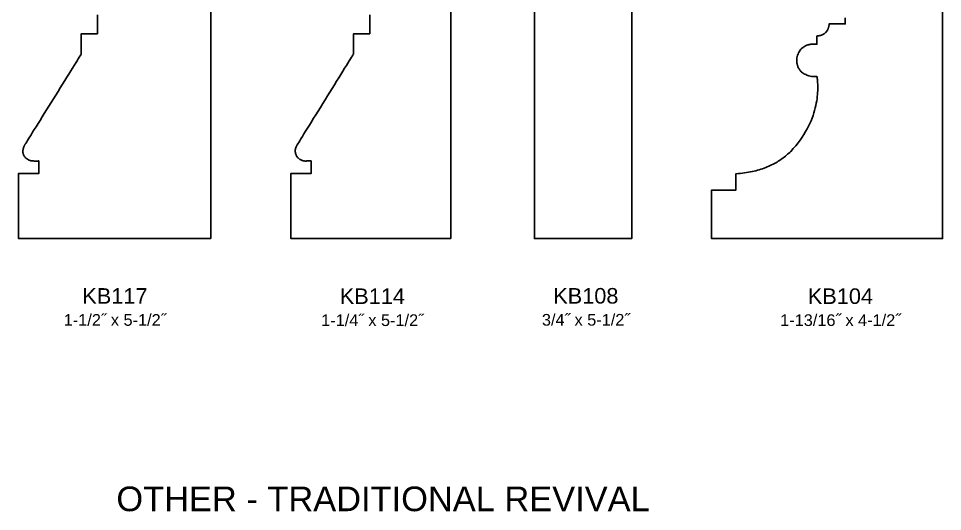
# Model space of a CAD drawing. Extents: x -7.6 to 46.7, y -17.5 to 21.1.
# Drawn here: x 6.46 to 13.59, y 3.27 to 7.07 of the extents above; entities that cross this region are included whole.
import ezdxf

# ---------------------------------------------------------------- set-up
doc = ezdxf.new("R2010")
doc.units = 0
doc.header["$MEASUREMENT"] = 0

# ---------------------------------------------------------------- blocks, each defined once
blk = doc.blocks.new('KB117')
at = {"flags": 128}
blk.add_lwpolyline([(-0.8749, 1.7259), (-0.8749, 1.683), (-0.8749, 1.6468), (-0.8749, 1.6178), (-0.8749, 1.5964), (-0.8749, 1.5832), (-0.8749, 1.5786), (-0.8752, 1.5786), (-0.8761, 1.5786), (-0.8774, 1.5786), (-0.8792, 1.5786), (-0.8815, 1.5786), (-0.8842, 1.5786), (-0.8873, 1.5786), (-0.8907, 1.5786), (-0.8945, 1.5786), (-0.8985, 1.5786), (-0.9028, 1.5786), (-0.9074, 1.5786), (-0.9121, 1.5786), (-0.917, 1.5786), (-0.922, 1.5786), (-0.9271, 1.5786), (-0.9322, 1.5786), (-0.9374, 1.5786), (-0.9426, 1.5786), (-0.9478, 1.5786), (-0.9529, 1.5786), (-0.9579, 1.5786), (-0.9628, 1.5786), (-0.9675, 1.5786), (-0.9721, 1.5786), (-0.9764, 1.5786), (-0.9804, 1.5786), (-0.9842, 1.5786), (-0.9876, 1.5786), (-0.9907, 1.5786), (-0.9934, 1.5786), (-0.9957, 1.5786), (-0.9975, 1.5786), (-0.9988, 1.5786), (-0.9997, 1.5786), (-0.9999, 1.5786), (-0.9999, 1.5783), (-0.9999, 1.5772), (-0.9999, 1.5756), (-0.9999, 1.5733), (-0.9999, 1.5704), (-0.9999, 1.5671), (-0.9999, 1.5632), (-0.9999, 1.5589), (-0.9999, 1.5542), (-0.9999, 1.5492), (-0.9999, 1.5438), (-0.9999, 1.5381), (-0.9999, 1.5322), (-0.9999, 1.5261), (-0.9999, 1.5199), (-0.9999, 1.5135), (-0.9999, 1.507), (-0.9999, 1.5005), (-0.9999, 1.494), (-0.9999, 1.4876), (-0.9999, 1.4812), (-0.9999, 1.4749), (-0.9999, 1.4688), (-0.9999, 1.4629), (-0.9999, 1.4573), (-0.9999, 1.4519), (-0.9999, 1.4468), (-0.9999, 1.4421), (-0.9999, 1.4378), (-0.9999, 1.434), (-0.9999, 1.4306), (-0.9999, 1.4278), (-0.9999, 1.4255), (-0.9999, 1.4238), (-0.9999, 1.4228), (-0.9999, 1.4224), (-1.0009, 1.4208), (-1.0038, 1.4163), (-1.0084, 1.4088), (-1.0146, 1.3987), (-1.0224, 1.3862), (-1.0317, 1.3713), (-1.0422, 1.3543), (-1.054, 1.3353), (-1.0669, 1.3145), (-1.0807, 1.2922), (-1.0955, 1.2684), (-1.111, 1.2434), (-1.1272, 1.2174), (-1.1439, 1.1904), (-1.1611, 1.1627), (-1.1786, 1.1345), (-1.1963, 1.106), (-1.2141, 1.0773), (-1.232, 1.0485), (-1.2497, 1.02), (-1.2672, 0.9918), (-1.2843, 0.9641), (-1.3011, 0.9371), (-1.3172, 0.9111), (-1.3328, 0.8861), (-1.3475, 0.8623), (-1.3614, 0.84), (-1.3742, 0.8192), (-1.386, 0.8003), (-1.3966, 0.7832), (-1.4058, 0.7684), (-1.4136, 0.7558), (-1.4199, 0.7457), (-1.4245, 0.7383), (-1.4273, 0.7337), (-1.4283, 0.7321), (-1.4294, 0.7309), (-1.4306, 0.7294), (-1.4319, 0.7276), (-1.4333, 0.7255), (-1.4348, 0.7232), (-1.4363, 0.7206), (-1.4378, 0.7178), (-1.4393, 0.7147), (-1.4408, 0.7115), (-1.4422, 0.708), (-1.4436, 0.7044), (-1.4449, 0.7006), (-1.446, 0.6967), (-1.4471, 0.6926), (-1.4479, 0.6884), (-1.4486, 0.6841), (-1.4491, 0.6798), (-1.4494, 0.6753), (-1.4495, 0.6708), (-1.4493, 0.6663), (-1.4488, 0.6618), (-1.448, 0.6572), (-1.4469, 0.6526), (-1.4454, 0.6481), (-1.4436, 0.6436), (-1.4414, 0.6392), (-1.4388, 0.6348), (-1.4357, 0.6305), (-1.4322, 0.6263), (-1.4283, 0.6222), (-1.4238, 0.6182), (-1.4188, 0.6144), (-1.4133, 0.6107), (-1.4073, 0.6072), (-1.4006, 0.6039), (-1.3934, 0.6008), (-1.3919, 0.6003), (-1.3904, 0.6), (-1.3887, 0.5996), (-1.3868, 0.5993), (-1.3849, 0.599), (-1.3829, 0.5987), (-1.3807, 0.5985), (-1.3785, 0.5982), (-1.3762, 0.5981), (-1.3739, 0.5979), (-1.3715, 0.5977), (-1.369, 0.5976), (-1.3666, 0.5975), (-1.3641, 0.5974), (-1.3616, 0.5973), (-1.3591, 0.5973), (-1.3567, 0.5972), (-1.3542, 0.5972), (-1.3518, 0.5972), (-1.3495, 0.5972), (-1.3472, 0.5972), (-1.345, 0.5972), (-1.3428, 0.5972), (-1.3408, 0.5972), (-1.3389, 0.5973), (-1.337, 0.5973), (-1.3353, 0.5973), (-1.3337, 0.5974), (-1.3323, 0.5974), (-1.331, 0.5975), (-1.3299, 0.5975), (-1.329, 0.5975), (-1.3282, 0.5976), (-1.3277, 0.5976), (-1.3274, 0.5976), (-1.3273, 0.5976), (-1.3273, 0.5974), (-1.3273, 0.5967), (-1.3273, 0.5957), (-1.3273, 0.5942), (-1.3273, 0.5925), (-1.3273, 0.5904), (-1.3273, 0.588), (-1.3273, 0.5853), (-1.3273, 0.5823), (-1.3273, 0.5792), (-1.3273, 0.5758), (-1.3273, 0.5723), (-1.3273, 0.5686), (-1.3273, 0.5648), (-1.3273, 0.5609), (-1.3273, 0.5569), (-1.3273, 0.5528), (-1.3273, 0.5488), (-1.3273, 0.5447), (-1.3273, 0.5407), (-1.3273, 0.5367), (-1.3273, 0.5328), (-1.3273, 0.529), (-1.3273, 0.5253), (-1.3273, 0.5217), (-1.3273, 0.5184), (-1.3273, 0.5152), (-1.3273, 0.5123), (-1.3273, 0.5096), (-1.3273, 0.5072), (-1.3273, 0.5051), (-1.3273, 0.5033), (-1.3273, 0.5019), (-1.3273, 0.5008), (-1.3273, 0.5002), (-1.3273, 0.5), (-1.3276, 0.5), (-1.3287, 0.5), (-1.3303, 0.5), (-1.3326, 0.5), (-1.3355, 0.5), (-1.3388, 0.5), (-1.3427, 0.5), (-1.347, 0.5), (-1.3517, 0.5), (-1.3567, 0.5), (-1.3621, 0.5), (-1.3678, 0.5), (-1.3737, 0.5), (-1.3798, 0.5), (-1.386, 0.5), (-1.3924, 0.5), (-1.3989, 0.5), (-1.4054, 0.5), (-1.4119, 0.5), (-1.4183, 0.5), (-1.4247, 0.5), (-1.431, 0.5), (-1.4371, 0.5), (-1.443, 0.5), (-1.4486, 0.5), (-1.454, 0.5), (-1.4591, 0.5), (-1.4638, 0.5), (-1.4681, 0.5), (-1.4719, 0.5), (-1.4753, 0.5), (-1.4781, 0.5), (-1.4804, 0.5), (-1.4821, 0.5), (-1.4831, 0.5), (-1.4835, 0.5), (-1.4835, 0.4988), (-1.4835, 0.4955), (-1.4835, 0.4901), (-1.4835, 0.4828), (-1.4835, 0.4737), (-1.4835, 0.4629), (-1.4835, 0.4506), (-1.4835, 0.4369), (-1.4835, 0.4219), (-1.4835, 0.4057), (-1.4835, 0.3885), (-1.4835, 0.3704), (-1.4835, 0.3515), (-1.4835, 0.3319), (-1.4835, 0.3119), (-1.4835, 0.2915), (-1.4835, 0.2708), (-1.4835, 0.25), (-1.4835, 0.2292), (-1.4835, 0.2085), (-1.4835, 0.1881), (-1.4835, 0.168), (-1.4835, 0.1485), (-1.4835, 0.1296), (-1.4835, 0.1115), (-1.4835, 0.0943), (-1.4835, 0.0781), (-1.4835, 0.0631), (-1.4835, 0.0494), (-1.4835, 0.037), (-1.4835, 0.0263), (-1.4835, 0.0171), (-1.4835, 0.0098), (-1.4835, 0.0045), (-1.4835, 0.0011), (-1.4835, 0), (-1.4801, 0), (-1.4703, 0), (-1.4543, 0), (-1.4326, 0), (-1.4056, 0), (-1.3736, 0), (-1.337, 0), (-1.2963, 0), (-1.2517, 0), (-1.2037, 0), (-1.1526, 0), (-1.0989, 0), (-1.0429, 0), (-0.9849, 0), (-0.9255, 0), (-0.8649, 0), (-0.8035, 0), (-0.7417, 0), (-0.68, 0), (-0.6186, 0), (-0.558, 0), (-0.4986, 0), (-0.4406, 0), (-0.3846, 0), (-0.3309, 0), (-0.2798, 0), (-0.2318, 0), (-0.1872, 0), (-0.1465, 0), (-0.1099, 0), (-0.0779, 0), (-0.0509, 0), (-0.0292, 0), (-0.0132, 0), (-0.0034, 0), (0, 0), (0, 0.0125), (0, 0.049), (0, 0.1082), (0, 0.1886), (0, 0.2888), (0, 0.4073), (0, 0.5429), (0, 0.694), (0, 0.8592), (0, 1.0372), (0, 1.2265), (0, 1.4257), (0, 1.6334), (0, 1.8481)], dxfattribs=at)
blk = doc.blocks.new('KB114')
at = {"flags": 128}
blk.add_lwpolyline([(0, 1.7835), (0, 1.5763), (0, 1.3759), (0, 1.1836), (0, 1.001), (0, 0.8292), (0, 0.6697), (0, 0.5239), (0, 0.3931), (0, 0.2787), (0, 0.182), (0, 0.1044), (0, 0.0473), (0, 0), (-0.0028, 0), (-0.011, 0), (-0.0243, 0), (-0.0423, 0), (-0.0648, 0), (-0.0914, 0), (-0.1218, 0), (-0.1557, 0), (-0.1927, 0), (-0.2327, 0), (-0.2751, 0), (-0.3198, 0), (-0.3664, 0), (-0.4146, 0), (-0.464, 0), (-0.5144, 0), (-0.5654, 0), (-0.6168, 0), (-0.6681, 0), (-0.7191, 0), (-0.7695, 0), (-0.819, 0), (-0.8671, 0), (-0.9137, 0), (-0.9584, 0), (-1.0009, 0), (-1.0408, 0), (-1.0778, 0), (-1.1117, 0), (-1.1421, 0), (-1.1687, 0), (-1.1912, 0), (-1.2092, 0), (-1.2225, 0), (-1.2307, 0), (-1.2335, 0), (-1.2335, 0.0011), (-1.2335, 0.0045), (-1.2335, 0.0098), (-1.2335, 0.0171), (-1.2335, 0.0263), (-1.2335, 0.037), (-1.2335, 0.0494), (-1.2335, 0.0631), (-1.2335, 0.0781), (-1.2335, 0.0943), (-1.2335, 0.1115), (-1.2335, 0.1296), (-1.2335, 0.1485), (-1.2335, 0.168), (-1.2335, 0.1881), (-1.2335, 0.2085), (-1.2335, 0.2292), (-1.2335, 0.25), (-1.2335, 0.2708), (-1.2335, 0.2915), (-1.2335, 0.3119), (-1.2335, 0.3319), (-1.2335, 0.3515), (-1.2335, 0.3704), (-1.2335, 0.3885), (-1.2335, 0.4057), (-1.2335, 0.4219), (-1.2335, 0.4369), (-1.2335, 0.4506), (-1.2335, 0.4629), (-1.2335, 0.4737), (-1.2335, 0.4828), (-1.2335, 0.4901), (-1.2335, 0.4955), (-1.2335, 0.4988), (-1.2335, 0.5), (-1.2332, 0.5), (-1.2321, 0.5), (-1.2304, 0.5), (-1.2281, 0.5), (-1.2253, 0.5), (-1.2219, 0.5), (-1.2181, 0.5), (-1.2138, 0.5), (-1.2091, 0.5), (-1.204, 0.5), (-1.1987, 0.5), (-1.193, 0.5), (-1.1871, 0.5), (-1.181, 0.5), (-1.1747, 0.5), (-1.1683, 0.5), (-1.1619, 0.5), (-1.1554, 0.5), (-1.1489, 0.5), (-1.1424, 0.5), (-1.136, 0.5), (-1.1298, 0.5), (-1.1237, 0.5), (-1.1178, 0.5), (-1.1121, 0.5), (-1.1067, 0.5), (-1.1017, 0.5), (-1.097, 0.5), (-1.0927, 0.5), (-1.0888, 0.5), (-1.0855, 0.5), (-1.0826, 0.5), (-1.0803, 0.5), (-1.0787, 0.5), (-1.0776, 0.5), (-1.0773, 0.5), (-1.0773, 0.5002), (-1.0773, 0.5008), (-1.0773, 0.5019), (-1.0773, 0.5033), (-1.0773, 0.5051), (-1.0773, 0.5072), (-1.0773, 0.5096), (-1.0773, 0.5123), (-1.0773, 0.5152), (-1.0773, 0.5184), (-1.0773, 0.5217), (-1.0773, 0.5253), (-1.0773, 0.529), (-1.0773, 0.5328), (-1.0773, 0.5367), (-1.0773, 0.5407), (-1.0773, 0.5447), (-1.0773, 0.5488), (-1.0773, 0.5528), (-1.0773, 0.5569), (-1.0773, 0.5609), (-1.0773, 0.5648), (-1.0773, 0.5686), (-1.0773, 0.5723), (-1.0773, 0.5758), (-1.0773, 0.5792), (-1.0773, 0.5823), (-1.0773, 0.5853), (-1.0773, 0.5879), (-1.0773, 0.5903), (-1.0773, 0.5924), (-1.0773, 0.5942), (-1.0773, 0.5957), (-1.0773, 0.5967), (-1.0773, 0.5974), (-1.0773, 0.5976), (-1.0773, 0.5976), (-1.0776, 0.5976), (-1.0779, 0.5976), (-1.0784, 0.5976), (-1.079, 0.5976), (-1.0797, 0.5976), (-1.0805, 0.5976), (-1.0814, 0.5976), (-1.0824, 0.5976), (-1.0835, 0.5976), (-1.0846, 0.5976), (-1.0858, 0.5976), (-1.087, 0.5976), (-1.0883, 0.5976), (-1.0896, 0.5976), (-1.091, 0.5976), (-1.0923, 0.5976), (-1.0937, 0.5975), (-1.0951, 0.5975), (-1.0964, 0.5975), (-1.0978, 0.5975), (-1.0991, 0.5975), (-1.1004, 0.5975), (-1.1016, 0.5975), (-1.1028, 0.5975), (-1.1039, 0.5975), (-1.105, 0.5975), (-1.106, 0.5975), (-1.1069, 0.5975), (-1.1077, 0.5975), (-1.1084, 0.5975), (-1.109, 0.5975), (-1.1095, 0.5975), (-1.1098, 0.5975), (-1.1101, 0.5975), (-1.1101, 0.5975), (-1.1149, 0.5971), (-1.1196, 0.597), (-1.1243, 0.5971), (-1.1289, 0.5975), (-1.1336, 0.5982), (-1.1381, 0.5992), (-1.1426, 0.6004), (-1.147, 0.6019), (-1.1514, 0.6036), (-1.1556, 0.6055), (-1.1597, 0.6077), (-1.1636, 0.6101), (-1.1674, 0.6127), (-1.1711, 0.6156), (-1.1746, 0.6186), (-1.1779, 0.6218), (-1.1811, 0.6252), (-1.184, 0.6288), (-1.1867, 0.6326), (-1.1892, 0.6365), (-1.1914, 0.6406), (-1.1934, 0.6448), (-1.1951, 0.6492), (-1.1965, 0.6538), (-1.1977, 0.6585), (-1.1985, 0.6633), (-1.1991, 0.6682), (-1.1993, 0.6732), (-1.1992, 0.6784), (-1.1987, 0.6836), (-1.1978, 0.689), (-1.1966, 0.6944), (-1.195, 0.6999), (-1.193, 0.7055), (-1.1906, 0.7112), (-1.1878, 0.7169), (-1.1868, 0.7185), (-1.1839, 0.7232), (-1.1792, 0.7308), (-1.1728, 0.7411), (-1.1648, 0.7539), (-1.1553, 0.7691), (-1.1445, 0.7865), (-1.1325, 0.8059), (-1.1194, 0.8271), (-1.1052, 0.8499), (-1.0901, 0.8742), (-1.0743, 0.8998), (-1.0577, 0.9264), (-1.0406, 0.954), (-1.0231, 0.9823), (-1.0052, 1.0111), (-0.9871, 1.0403), (-0.9689, 1.0696), (-0.9506, 1.099), (-0.9325, 1.1282), (-0.9146, 1.157), (-0.8971, 1.1853), (-0.88, 1.2128), (-0.8635, 1.2395), (-0.8476, 1.265), (-0.8325, 1.2893), (-0.8184, 1.3122), (-0.8052, 1.3334), (-0.7932, 1.3527), (-0.7824, 1.3701), (-0.7729, 1.3853), (-0.765, 1.3982), (-0.7586, 1.4085), (-0.7539, 1.4161), (-0.7509, 1.4208), (-0.7499, 1.4224), (-0.7499, 1.4227), (-0.7499, 1.4238), (-0.7499, 1.4255), (-0.7499, 1.4277), (-0.7499, 1.4306), (-0.7499, 1.434), (-0.7499, 1.4378), (-0.7499, 1.4421), (-0.7499, 1.4468), (-0.7499, 1.4519), (-0.7499, 1.4572), (-0.7499, 1.4629), (-0.7499, 1.4688), (-0.7499, 1.4749), (-0.7499, 1.4812), (-0.7499, 1.4875), (-0.7499, 1.494), (-0.7499, 1.5005), (-0.7499, 1.507), (-0.7499, 1.5135), (-0.7499, 1.5199), (-0.7499, 1.5261), (-0.7499, 1.5322), (-0.7499, 1.5381), (-0.7499, 1.5438), (-0.7499, 1.5492), (-0.7499, 1.5542), (-0.7499, 1.5589), (-0.7499, 1.5632), (-0.7499, 1.5671), (-0.7499, 1.5704), (-0.7499, 1.5733), (-0.7499, 1.5756), (-0.7499, 1.5772), (-0.7499, 1.5783), (-0.7499, 1.5786), (-0.7497, 1.5786), (-0.7488, 1.5786), (-0.7475, 1.5786), (-0.7457, 1.5786), (-0.7434, 1.5786), (-0.7407, 1.5786), (-0.7376, 1.5786), (-0.7342, 1.5786), (-0.7304, 1.5786), (-0.7264, 1.5786), (-0.7221, 1.5786), (-0.7175, 1.5786), (-0.7128, 1.5786), (-0.7079, 1.5786), (-0.7029, 1.5786), (-0.6978, 1.5786), (-0.6926, 1.5786), (-0.6874, 1.5786), (-0.6822, 1.5786), (-0.6771, 1.5786), (-0.672, 1.5786), (-0.667, 1.5786), (-0.6621, 1.5786), (-0.6574, 1.5786), (-0.6528, 1.5786), (-0.6485, 1.5786), (-0.6445, 1.5786), (-0.6407, 1.5786), (-0.6373, 1.5786), (-0.6342, 1.5786), (-0.6315, 1.5786), (-0.6292, 1.5786), (-0.6274, 1.5786), (-0.6261, 1.5786), (-0.6252, 1.5786), (-0.6249, 1.5786), (-0.6249, 1.5832), (-0.6249, 1.5964), (-0.6249, 1.6178), (-0.6249, 1.6468), (-0.6249, 1.683), (-0.6249, 1.7259)], dxfattribs=at)
blk = doc.blocks.new('KB104')
at = {"flags": 128}
blk.add_lwpolyline([(-0.75, 1.7028), (-0.75, 1.6829), (-0.75, 1.6683), (-0.75, 1.6592), (-0.75, 1.6562), (-0.7502, 1.6562), (-0.7511, 1.6562), (-0.7524, 1.6562), (-0.7542, 1.6562), (-0.7565, 1.6562), (-0.7592, 1.6562), (-0.7623, 1.6562), (-0.7657, 1.6562), (-0.7695, 1.6562), (-0.7735, 1.6562), (-0.7778, 1.6562), (-0.7824, 1.6562), (-0.7871, 1.6562), (-0.792, 1.6562), (-0.797, 1.6562), (-0.8021, 1.6562), (-0.8073, 1.6562), (-0.8125, 1.6562), (-0.8177, 1.6562), (-0.8228, 1.6562), (-0.8279, 1.6562), (-0.8329, 1.6562), (-0.8378, 1.6562), (-0.8425, 1.6562), (-0.8471, 1.6562), (-0.8514, 1.6562), (-0.8554, 1.6562), (-0.8592, 1.6562), (-0.8626, 1.6562), (-0.8657, 1.6562), (-0.8684, 1.6562), (-0.8707, 1.6562), (-0.8725, 1.6562), (-0.8738, 1.6562), (-0.8747, 1.6562), (-0.8749, 1.6562), (-0.8749, 1.656), (-0.8749, 1.6554), (-0.875, 1.6544), (-0.875, 1.6532), (-0.8751, 1.6516), (-0.8752, 1.6497), (-0.8754, 1.6475), (-0.8757, 1.6451), (-0.876, 1.6425), (-0.8765, 1.6396), (-0.8771, 1.6366), (-0.8778, 1.6334), (-0.8787, 1.63), (-0.8797, 1.6266), (-0.8809, 1.623), (-0.8823, 1.6194), (-0.8839, 1.6156), (-0.8857, 1.6119), (-0.8877, 1.6081), (-0.89, 1.6044), (-0.8925, 1.6006), (-0.8952, 1.5969), (-0.8983, 1.5933), (-0.9016, 1.5898), (-0.9052, 1.5864), (-0.9091, 1.5831), (-0.9134, 1.58), (-0.918, 1.577), (-0.923, 1.5743), (-0.9283, 1.5718), (-0.934, 1.5695), (-0.9401, 1.5675), (-0.9466, 1.5657), (-0.9535, 1.5643), (-0.9609, 1.5632), (-0.9687, 1.5624), (-0.9687, 1.5623), (-0.9687, 1.5619), (-0.9687, 1.5612), (-0.9687, 1.5603), (-0.9687, 1.5591), (-0.9687, 1.5578), (-0.9687, 1.5562), (-0.9687, 1.5545), (-0.9687, 1.5527), (-0.9687, 1.5506), (-0.9687, 1.5485), (-0.9687, 1.5462), (-0.9687, 1.5439), (-0.9687, 1.5414), (-0.9687, 1.5389), (-0.9687, 1.5364), (-0.9687, 1.5338), (-0.9687, 1.5312), (-0.9687, 1.5286), (-0.9687, 1.526), (-0.9687, 1.5234), (-0.9687, 1.5209), (-0.9687, 1.5185), (-0.9687, 1.5161), (-0.9687, 1.5139), (-0.9687, 1.5117), (-0.9687, 1.5097), (-0.9687, 1.5078), (-0.9687, 1.5061), (-0.9687, 1.5045), (-0.9687, 1.5032), (-0.9687, 1.5021), (-0.9687, 1.5011), (-0.9687, 1.5005), (-0.9687, 1.5001), (-0.9687, 1.4999), (-0.969, 1.5), (-0.9699, 1.5001), (-0.9714, 1.5003), (-0.9734, 1.5005), (-0.9759, 1.5008), (-0.9789, 1.501), (-0.9823, 1.5012), (-0.9861, 1.5013), (-0.9903, 1.5013), (-0.9948, 1.5013), (-0.9997, 1.5011), (-1.0048, 1.5007), (-1.0101, 1.5002), (-1.0157, 1.4995), (-1.0214, 1.4985), (-1.0273, 1.4973), (-1.0332, 1.4958), (-1.0393, 1.494), (-1.0454, 1.4919), (-1.0515, 1.4894), (-1.0576, 1.4865), (-1.0637, 1.4833), (-1.0696, 1.4797), (-1.0755, 1.4756), (-1.0812, 1.471), (-1.0867, 1.4659), (-1.092, 1.4603), (-1.0971, 1.4542), (-1.1018, 1.4475), (-1.1063, 1.4403), (-1.1104, 1.4324), (-1.1141, 1.4239), (-1.1175, 1.4147), (-1.1203, 1.4048), (-1.1228, 1.3943), (-1.1247, 1.383), (-1.1247, 1.3821), (-1.1248, 1.3808), (-1.1248, 1.3791), (-1.1248, 1.3769), (-1.1248, 1.3744), (-1.1248, 1.3716), (-1.1246, 1.3684), (-1.1244, 1.365), (-1.124, 1.3612), (-1.1236, 1.3573), (-1.1229, 1.3531), (-1.1221, 1.3487), (-1.1211, 1.3441), (-1.1198, 1.3394), (-1.1184, 1.3346), (-1.1167, 1.3297), (-1.1147, 1.3247), (-1.1124, 1.3197), (-1.1098, 1.3146), (-1.1069, 1.3096), (-1.1037, 1.3045), (-1.1001, 1.2996), (-1.096, 1.2947), (-1.0916, 1.2899), (-1.0868, 1.2853), (-1.0815, 1.2808), (-1.0758, 1.2765), (-1.0695, 1.2724), (-1.0628, 1.2685), (-1.0555, 1.2649), (-1.0477, 1.2615), (-1.0394, 1.2585), (-1.0304, 1.2558), (-1.0209, 1.2535), (-1.0107, 1.2515), (-0.9999, 1.2499), (-0.9993, 1.2499), (-0.9986, 1.2498), (-0.9979, 1.2497), (-0.9971, 1.2497), (-0.9963, 1.2496), (-0.9955, 1.2496), (-0.9947, 1.2496), (-0.9939, 1.2496), (-0.993, 1.2496), (-0.9921, 1.2496), (-0.9912, 1.2496), (-0.9903, 1.2496), (-0.9894, 1.2496), (-0.9885, 1.2496), (-0.9875, 1.2496), (-0.9866, 1.2497), (-0.9856, 1.2497), (-0.9847, 1.2497), (-0.9837, 1.2498), (-0.9828, 1.2498), (-0.9818, 1.2498), (-0.9808, 1.2499), (-0.9799, 1.2499), (-0.979, 1.2499), (-0.978, 1.25), (-0.9771, 1.25), (-0.9762, 1.25), (-0.9753, 1.25), (-0.9744, 1.25), (-0.9735, 1.25), (-0.9726, 1.25), (-0.9718, 1.25), (-0.971, 1.25), (-0.9702, 1.25), (-0.9694, 1.25), (-0.9687, 1.2499), (-0.968, 1.2461), (-0.9672, 1.2413), (-0.9663, 1.2353), (-0.9654, 1.2284), (-0.9646, 1.2206), (-0.9637, 1.2118), (-0.963, 1.202), (-0.9624, 1.1915), (-0.962, 1.18), (-0.9618, 1.1678), (-0.9619, 1.1548), (-0.9623, 1.141), (-0.963, 1.1266), (-0.9641, 1.1115), (-0.9657, 1.0957), (-0.9677, 1.0793), (-0.9702, 1.0623), (-0.9733, 1.0448), (-0.977, 1.0268), (-0.9813, 1.0083), (-0.9863, 0.9893), (-0.992, 0.9699), (-0.9985, 0.9501), (-1.0058, 0.93), (-1.0139, 0.9096), (-1.0229, 0.8888), (-1.0329, 0.8678), (-1.0438, 0.8466), (-1.0557, 0.8252), (-1.0687, 0.8037), (-1.0827, 0.782), (-1.0979, 0.7602), (-1.1143, 0.7383), (-1.1319, 0.7164), (-1.1508, 0.6946), (-1.171, 0.6727), (-1.1789, 0.6652), (-1.1869, 0.6578), (-1.1951, 0.6505), (-1.2035, 0.6434), (-1.212, 0.6363), (-1.2207, 0.6294), (-1.2295, 0.6226), (-1.2385, 0.616), (-1.2478, 0.6095), (-1.2572, 0.6031), (-1.2668, 0.5969), (-1.2766, 0.5909), (-1.2866, 0.585), (-1.2969, 0.5793), (-1.3074, 0.5737), (-1.3181, 0.5683), (-1.3291, 0.563), (-1.3403, 0.5579), (-1.3518, 0.553), (-1.3636, 0.5483), (-1.3756, 0.5438), (-1.3879, 0.5394), (-1.4005, 0.5353), (-1.4134, 0.5313), (-1.4266, 0.5275), (-1.4401, 0.524), (-1.4539, 0.5206), (-1.4681, 0.5174), (-1.4825, 0.5145), (-1.4973, 0.5117), (-1.5125, 0.5092), (-1.528, 0.5069), (-1.5439, 0.5048), (-1.5601, 0.503), (-1.5767, 0.5014), (-1.5937, 0.5), (-1.5937, 0.4997), (-1.5937, 0.4989), (-1.5937, 0.4975), (-1.5937, 0.4957), (-1.5937, 0.4934), (-1.5937, 0.4907), (-1.5937, 0.4876), (-1.5937, 0.4842), (-1.5937, 0.4804), (-1.5937, 0.4764), (-1.5937, 0.4721), (-1.5937, 0.4676), (-1.5937, 0.4628), (-1.5937, 0.458), (-1.5937, 0.453), (-1.5937, 0.4478), (-1.5937, 0.4427), (-1.5937, 0.4375), (-1.5937, 0.4323), (-1.5937, 0.4271), (-1.5937, 0.422), (-1.5937, 0.417), (-1.5937, 0.4121), (-1.5937, 0.4074), (-1.5937, 0.4029), (-1.5937, 0.3985), (-1.5937, 0.3945), (-1.5937, 0.3907), (-1.5937, 0.3873), (-1.5937, 0.3842), (-1.5937, 0.3815), (-1.5937, 0.3793), (-1.5937, 0.3774), (-1.5937, 0.3761), (-1.5937, 0.3753), (-1.5937, 0.375), (-1.5941, 0.375), (-1.5953, 0.375), (-1.5973, 0.375), (-1.6001, 0.375), (-1.6035, 0.375), (-1.6075, 0.375), (-1.6122, 0.375), (-1.6173, 0.375), (-1.623, 0.375), (-1.629, 0.375), (-1.6355, 0.375), (-1.6423, 0.375), (-1.6493, 0.375), (-1.6567, 0.375), (-1.6642, 0.375), (-1.6718, 0.375), (-1.6796, 0.375), (-1.6874, 0.375), (-1.6952, 0.375), (-1.703, 0.375), (-1.7106, 0.375), (-1.7181, 0.375), (-1.7255, 0.375), (-1.7325, 0.375), (-1.7393, 0.375), (-1.7458, 0.375), (-1.7519, 0.375), (-1.7575, 0.375), (-1.7626, 0.375), (-1.7673, 0.375), (-1.7713, 0.375), (-1.7747, 0.375), (-1.7775, 0.375), (-1.7795, 0.375), (-1.7807, 0.375), (-1.7812, 0.375), (-1.7812, 0.3741), (-1.7812, 0.3716), (-1.7812, 0.3676), (-1.7812, 0.3621), (-1.7812, 0.3553), (-1.7812, 0.3472), (-1.7812, 0.338), (-1.7812, 0.3277), (-1.7812, 0.3164), (-1.7812, 0.3042), (-1.7812, 0.2913), (-1.7812, 0.2778), (-1.7812, 0.2636), (-1.7812, 0.249), (-1.7812, 0.2339), (-1.7812, 0.2186), (-1.7812, 0.2031), (-1.7812, 0.1875), (-1.7812, 0.1719), (-1.7812, 0.1564), (-1.7812, 0.141), (-1.7812, 0.126), (-1.7812, 0.1114), (-1.7812, 0.0972), (-1.7812, 0.0836), (-1.7812, 0.0707), (-1.7812, 0.0586), (-1.7812, 0.0473), (-1.7812, 0.037), (-1.7812, 0.0278), (-1.7812, 0.0197), (-1.7812, 0.0129), (-1.7812, 0.0074), (-1.7812, 0.0033), (-1.7812, 0.0009), (-1.7812, 0), (-1.7771, 0), (-1.7653, 0), (-1.7461, 0), (-1.7201, 0), (-1.6876, 0), (-1.6492, 0), (-1.6053, 0), (-1.5564, 0), (-1.5029, 0), (-1.4452, 0), (-1.3839, 0), (-1.3194, 0), (-1.2521, 0), (-1.1826, 0), (-1.1112, 0), (-1.0384, 0), (-0.9647, 0), (-0.8906, 0), (-0.8164, 0), (-0.7428, 0), (-0.67, 0), (-0.5986, 0), (-0.529, 0), (-0.4618, 0), (-0.3973, 0), (-0.336, 0), (-0.2783, 0), (-0.2248, 0), (-0.1758, 0), (-0.1319, 0), (-0.0935, 0), (-0.0611, 0), (-0.035, 0), (-0.0159, 0), (-0.004, 0), (0, 0), (0, 0.0102), (0, 0.0402), (0, 0.0887), (0, 0.1546), (0, 0.2367), (0, 0.3339), (0, 0.445), (0, 0.5689), (0, 0.7044), (0, 0.8503), (0, 1.0054), (0, 1.1687), (0, 1.339), (0, 1.515), (0, 1.6957), (0, 1.8799)], dxfattribs=at)
blk = doc.blocks.new('KB108')
at = {"flags": 128}
blk.add_lwpolyline([(-0.75, 1.8983), (-0.75, 1.696), (-0.75, 1.499), (-0.75, 1.3084), (-0.75, 1.1256), (-0.75, 0.9519), (-0.75, 0.7885), (-0.75, 0.6369), (-0.75, 0.4982), (-0.75, 0.3738), (-0.75, 0.265), (-0.75, 0.1731), (-0.75, 0.0993), (-0.75, 0.045), (-0.75, 0.0115), (-0.75, 0), (-0.7483, 0), (-0.7433, 0), (-0.7352, 0), (-0.7242, 0), (-0.7106, 0), (-0.6944, 0), (-0.6759, 0), (-0.6553, 0), (-0.6328, 0), (-0.6085, 0), (-0.5827, 0), (-0.5555, 0), (-0.5272, 0), (-0.4979, 0), (-0.4679, 0), (-0.4372, 0), (-0.4062, 0), (-0.375, 0), (-0.3438, 0), (-0.3127, 0), (-0.2821, 0), (-0.252, 0), (-0.2228, 0), (-0.1944, 0), (-0.1673, 0), (-0.1415, 0), (-0.1172, 0), (-0.0946, 0), (-0.074, 0), (-0.0556, 0), (-0.0394, 0), (-0.0257, 0), (-0.0148, 0), (-0.0067, 0), (-0.0017, 0), (0, 0), (0, 0.0125), (0, 0.0489), (0, 0.1079), (0, 0.1881), (0, 0.288), (0, 0.4062), (0, 0.5414), (0, 0.6921), (0, 0.8569), (0, 1.0344), (0, 1.2231), (0, 1.4218), (0, 1.6289), (0, 1.8431)], dxfattribs=at)

msp = doc.modelspace()

# ---------------------------------------------------------------- block references
at = {"linetype": 'Continuous'}
for name, p in [('KB117', (7.9465, 5.3767)), ('KB108', (11.1931, 5.3764)), ('KB104', (13.5903, 5.3753))]:
    msp.add_blockref(name, p, dxfattribs=at)
msp.add_blockref('KB114', (9.7971, 5.3769))

# ---------------------------------------------------------------- texts
at = {"linetype": 'Continuous', "lineweight": 0}
for s, insert, char_height, width, attachment_point in [('{\\fArial|b0|i0|c0|p34;KB117\\P\\H0.75x;1-1/2˝ x 5-1/2˝}', (7.2068, 4.9934), 0.12, 1.898896, 2), ('{\\fArial|b0|i0|c0|p34;KB114\\P\\H0.75x;1-1/4˝ x 5-1/2˝}', (9.1928, 4.9915), 0.12, 1.442946, 2), ('{\\fArial|b0|i0|c0|p34;KB108\\P\\H0.75x;3/4˝ x 5-1/2˝}', (10.8392, 4.9943), 0.12, 1.630079, 2), ('{\\fArial|b0|i0|c0|p34;KB104\\P\\H0.75x;1-13/16˝ x 4-1/2˝}', (12.8029, 4.9917), 0.12, 2.008428, 2), ('{\\fArial|b0|i0|c0|p34;\\H2.1111x;OTHER - TRADITIONAL REVIVAL}', (7.218, 3.4633), 0.09, 6.959582, 1)]:
    msp.add_mtext(s, dxfattribs=dict(at, insert=insert, char_height=char_height, width=width, attachment_point=attachment_point))

doc.saveas('drawing.dxf')
